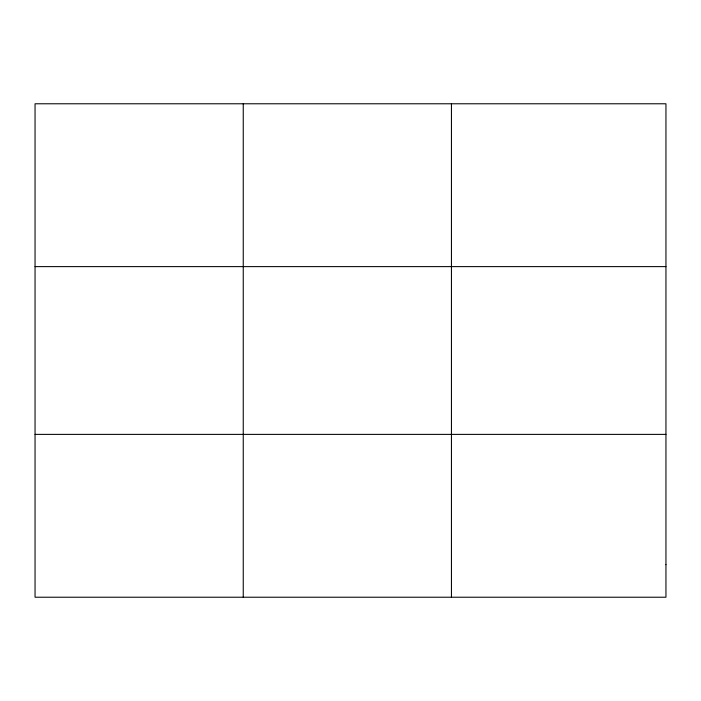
<?xml version="1.0" encoding="UTF-8"?>
<svg xmlns="http://www.w3.org/2000/svg" width="701" height="701" viewBox="0 0 701 701"><rect width="100%" height="100%" fill="white"/><g stroke="black" fill="none" stroke-linecap="round" stroke-linejoin="round"><path stroke-width="1.05" d="M243.247 597.226L243.247 103.774M451.444 597.226L451.444 103.774M35.05 266.617L665.95 266.617M35.05 434.383L665.95 434.383M665.95 564.664L665.95 597.226L35.05 597.226L35.05 103.774L665.95 103.774L665.95 564.664"/></g></svg>
